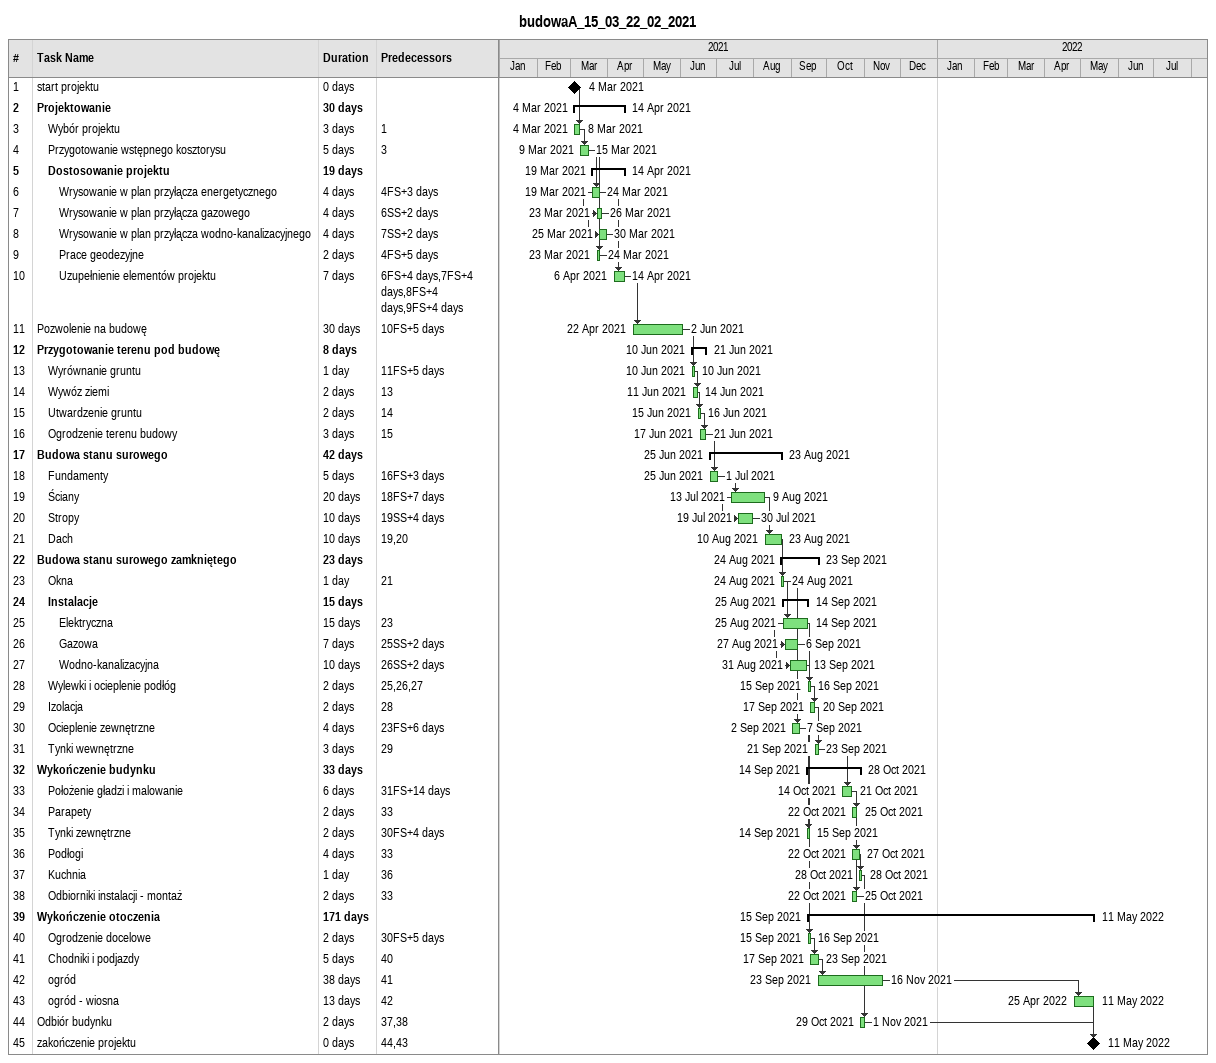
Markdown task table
budowaA_15_03_22_02_2021

| ID | Level | Task | Duration | Start | Finish | Predecessors |
|---|---|---|---|---|---|---|
| 1 | 1 | start projektu | 0d | 2021-03-04 | 2021-03-04 |  |
| 2 | 1 | **Projektowanie** | 30d | 2021-03-04 | 2021-04-14 |  |
| 3 | 2 | Wybór projektu | 3d | 2021-03-04 | 2021-03-08 | 1 |
| 4 | 2 | Przygotowanie wstępnego kosztorysu | 5d | 2021-03-09 | 2021-03-15 | 3 |
| 5 | 2 | **Dostosowanie projektu** | 19d | 2021-03-19 | 2021-04-14 |  |
| 6 | 3 | Wrysowanie w plan przyłącza energetycznego | 4d | 2021-03-19 | 2021-03-24 | 4FS+3d |
| 7 | 3 | Wrysowanie w plan przyłącza gazowego | 4d | 2021-03-23 | 2021-03-26 | 6SS+2d |
| 8 | 3 | Wrysowanie w plan przyłącza wodno-kanalizacyjnego | 4d | 2021-03-25 | 2021-03-30 | 7SS+2d |
| 9 | 3 | Prace geodezyjne | 2d | 2021-03-23 | 2021-03-24 | 4FS+5d |
| 10 | 3 | Uzupełnienie elementów projektu | 7d | 2021-04-06 | 2021-04-14 | 6FS+4d, 7FS+4d, 8FS+4d, 9FS+4d |
| 11 | 1 | Pozwolenie na budowę | 30d | 2021-04-22 | 2021-06-02 | 10FS+5d |
| 12 | 1 | **Przygotowanie terenu pod budowę** | 8d | 2021-06-10 | 2021-06-21 |  |
| 13 | 2 | Wyrównanie gruntu | 1d | 2021-06-10 | 2021-06-10 | 11FS+5d |
| 14 | 2 | Wywóz ziemi | 2d | 2021-06-11 | 2021-06-14 | 13 |
| 15 | 2 | Utwardzenie gruntu | 2d | 2021-06-15 | 2021-06-16 | 14 |
| 16 | 2 | Ogrodzenie terenu budowy | 3d | 2021-06-17 | 2021-06-21 | 15 |
| 17 | 1 | **Budowa stanu surowego** | 42d | 2021-06-25 | 2021-08-23 |  |
| 18 | 2 | Fundamenty | 5d | 2021-06-25 | 2021-07-01 | 16FS+3d |
| 19 | 2 | Ściany | 20d | 2021-07-13 | 2021-08-09 | 18FS+7d |
| 20 | 2 | Stropy | 10d | 2021-07-19 | 2021-07-30 | 19SS+4d |
| 21 | 2 | Dach | 10d | 2021-08-10 | 2021-08-23 | 19, 20 |
| 22 | 1 | **Budowa stanu surowego zamkniętego** | 23d | 2021-08-24 | 2021-09-23 |  |
| 23 | 2 | Okna | 1d | 2021-08-24 | 2021-08-24 | 21 |
| 24 | 2 | **Instalacje** | 15d | 2021-08-25 | 2021-09-14 |  |
| 25 | 3 | Elektryczna | 15d | 2021-08-25 | 2021-09-14 | 23 |
| 26 | 3 | Gazowa | 7d | 2021-08-27 | 2021-09-06 | 25SS+2d |
| 27 | 3 | Wodno-kanalizacyjna | 10d | 2021-08-31 | 2021-09-13 | 26SS+2d |
| 28 | 2 | Wylewki i ocieplenie podłóg | 2d | 2021-09-15 | 2021-09-16 | 25, 26, 27 |
| 29 | 2 | Izolacja | 2d | 2021-09-17 | 2021-09-20 | 28 |
| 30 | 2 | Ocieplenie zewnętrzne | 4d | 2021-09-02 | 2021-09-07 | 23FS+6d |
| 31 | 2 | Tynki wewnętrzne | 3d | 2021-09-21 | 2021-09-23 | 29 |
| 32 | 1 | **Wykończenie budynku** | 33d | 2021-09-14 | 2021-10-28 |  |
| 33 | 2 | Położenie gładzi i malowanie | 6d | 2021-10-14 | 2021-10-21 | 31FS+14d |
| 34 | 2 | Parapety | 2d | 2021-10-22 | 2021-10-25 | 33 |
| 35 | 2 | Tynki zewnętrzne | 2d | 2021-09-14 | 2021-09-15 | 30FS+4d |
| 36 | 2 | Podłogi | 4d | 2021-10-22 | 2021-10-27 | 33 |
| 37 | 2 | Kuchnia | 1d | 2021-10-28 | 2021-10-28 | 36 |
| 38 | 2 | Odbiorniki instalacji - montaż | 2d | 2021-10-22 | 2021-10-25 | 33 |
| 39 | 1 | **Wykończenie otoczenia** | 171d | 2021-09-15 | 2022-05-11 |  |
| 40 | 2 | Ogrodzenie docelowe | 2d | 2021-09-15 | 2021-09-16 | 30FS+5d |
| 41 | 2 | Chodniki i podjazdy | 5d | 2021-09-17 | 2021-09-23 | 40 |
| 42 | 2 | ogród | 38d | 2021-09-23 | 2021-11-16 | 41 |
| 43 | 2 | ogród - wiosna | 13d | 2022-04-25 | 2022-05-11 | 42 |
| 44 | 1 | Odbiór budynku | 2d | 2021-10-29 | 2021-11-01 | 37, 38 |
| 45 | 1 | zakończenie projektu | 0d | 2022-05-11 | 2022-05-11 | 44, 43 |
